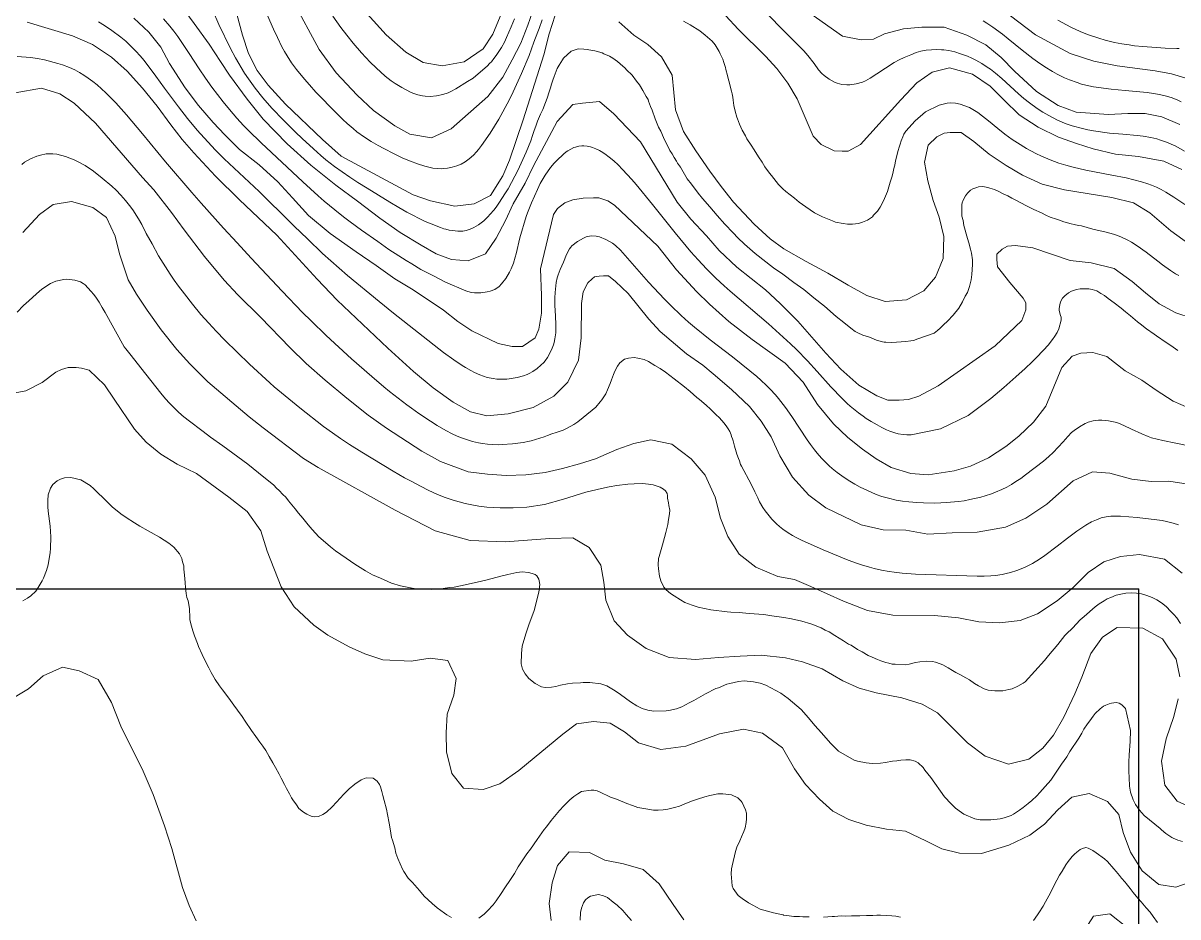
# Model space of a CAD drawing. Header units: metres. Extents: x 548946 to 557077, y 1838800 to 1845419.
# Drawn here: x 552323 to 553024, y 1843801 to 1844343 of the extents above; entities that cross this region are included whole.
import ezdxf

# ---------------------------------------------------------------- set-up
doc = ezdxf.new("R2010")
doc.units = ezdxf.units.M
doc.header["$LTSCALE"] = 28
for name, color, linetype, lineweight in [('1', 7, 'Continuous', 13), ('2', 7, 'Continuous', 13), ('60', 7, 'Continuous', 25)]:
    doc.layers.add(name, color=color, linetype=linetype, lineweight=lineweight)

msp = doc.modelspace()

# ---------------------------------------------------------------- linework, layer by layer
at = {"layer": '1'}
for points in [[(552466.39, 1844359.58), (552475.13, 1844339.44), (552477.42, 1844334.41), (552480.14, 1844328.84), (552481.74, 1844325.92), (552483.34, 1844323.25), (552486.02, 1844319.06), (552488.98, 1844314.92), (552493.87, 1844309.05), (552496.84, 1844305.62), (552500.79, 1844301.26), (552513.17, 1844288.48), (552517.18, 1844284.64), (552519.69, 1844282.35), (552523.27, 1844279.19), (552525.66, 1844277.25), (552530.21, 1844274.01), (552534.36, 1844271.35), (552538.5, 1844268.93), (552541.96, 1844267.04), (552548.2, 1844263.82), (552553.45, 1844261.31), (552558.11, 1844259.37), (552562.46, 1844257.81), (552566.82, 1844256.43), (552570.06, 1844255.59), (552571.7, 1844255.26), (552574.39, 1844254.92), (552576.86, 1844254.85)], [(552633.62, 1844354), (552629.36, 1844341.98), (552624.99, 1844330.97), (552619.88, 1844320.78), (552614.15, 1844310.39), (552605, 1844298.58), (552582.77, 1844278.99), (552570.84, 1844273.52), (552557.65, 1844275.73), (552548.61, 1844280.84), (552535.62, 1844290.24), (552525.86, 1844299.37), (552513.02, 1844313.02), (552502.68, 1844327.21), (552486.76, 1844356.64)], [(552418.34, 1844354.44), (552426.95, 1844343), (552436.07, 1844330.47), (552442.8, 1844319.83), (552448.37, 1844311.5), (552458.99, 1844297.09), (552468.84, 1844284.9), (552483.37, 1844269.91), (552497.67, 1844256.94), (552512.89, 1844244.85), (552525.91, 1844235.19), (552539.52, 1844224.84), (552551.92, 1844216.14), (552564.6, 1844208.37), (552573.64, 1844203.25), (552583.02, 1844199.71), (552593.22, 1844198.96), (552603.75, 1844203.24), (552610.1, 1844212.68), (552615.8, 1844223.33), (552620.4, 1844233.46), (552627.67, 1844246.08), (552632.75, 1844256.53), (552647.18, 1844283.38), (552656.7, 1844293.74), (552662.41, 1844294.69), (552672.87, 1844295.63), (552681.44, 1844288.09), (552697.62, 1844271.13), (552719.94, 1844234.62), (552728.3, 1844224.31), (552737.67, 1844214.1), (552745.35, 1844205.25), (552756.23, 1844195.22), (552773.46, 1844181.31), (552782.34, 1844173.1), (552793.06, 1844162.29), (552810.13, 1844142.98), (552819.19, 1844133.25), (552830.16, 1844123.62), (552841.15, 1844117.19), (552847.7, 1844114.48), (552854.71, 1844114.48), (552860.32, 1844114.83), (552866.63, 1844116.91), (552878.2, 1844123.16), (552912.92, 1844147.45), (552929.05, 1844162.72), (552931.5, 1844169.32), (552931.5, 1844173.48)], [(552621.52, 1844250.3), (552617.46, 1844242.7), (552615.47, 1844239.51), (552612.13, 1844234.45), (552610.07, 1844231.51), (552608.67, 1844229.76), (552606.45, 1844227.19), (552605.02, 1844225.61), (552602.69, 1844223.31), (552601.09, 1844221.95), (552599.4, 1844220.72), (552596.64, 1844219.16), (552594.27, 1844218.17), (552591.85, 1844217.42), (552589.91, 1844217.05), (552588.83, 1844216.96), (552586.85, 1844216.97), (552583.72, 1844217.31), (552581.67, 1844217.65), (552579.6, 1844218.13), (552578.44, 1844218.46), (552576.33, 1844219.21), (552570.65, 1844221.38), (552567.03, 1844222.87), (552555.95, 1844228.46), (552551.08, 1844231.25), (552545.71, 1844234.48), (552531.86, 1844243.01), (552526.29, 1844246.53), (552521.38, 1844249.79), (552512.11, 1844256.28), (552506.78, 1844260.29), (552503.76, 1844262.82), (552499.26, 1844266.82), (552492.41, 1844273.14), (552488.47, 1844276.91), (552480.9, 1844284.43), (552474.2, 1844291.45), (552471.23, 1844294.74), (552468.52, 1844297.9), (552463.88, 1844303.75), (552459.79, 1844309.36), (552457.51, 1844312.76), (552451.91, 1844322.18), (552448.97, 1844327.65), (552441.87, 1844342.23), (552437.93, 1844351.21)], [(552528.01, 1844353.02), (552543.42, 1844335.95), (552555.38, 1844325.53), (552565.83, 1844319.3), (552577.33, 1844317.29), (552590.65, 1844319.58), (552602.29, 1844327.58), (552608.19, 1844336.45), (552614.6, 1844352.05)], [(552998.92, 1844275.03), (552990.38, 1844275.8), (552982.23, 1844276.43), (552972.53, 1844277.8), (552969.07, 1844278.4), (552965.83, 1844279.13), (552959.57, 1844280.87), (552955.88, 1844282.13), (552953.6, 1844283.05), (552950.71, 1844284.35), (552945.44, 1844287.01), (552941.86, 1844289.1), (552938.29, 1844291.42), (552933.71, 1844294.71), (552930.34, 1844297.42), (552927.08, 1844300.24), (552916.96, 1844309.45), (552913.14, 1844312.81), (552910.07, 1844315.12), (552908.04, 1844316.52), (552904.76, 1844318.68), (552901.18, 1844320.73), (552898.64, 1844321.92), (552896, 1844323.02), (552891.88, 1844324.59), (552888.37, 1844325.67), (552884.67, 1844326.48), (552881.76, 1844326.89), (552880.22, 1844327.02), (552877.55, 1844327.1), (552874.25, 1844326.96), (552870.94, 1844326.64), (552867.78, 1844326.09), (552864.95, 1844325.24), (552861.7, 1844323.99), (552857.57, 1844322.25), (552854.56, 1844320.79), (552851.68, 1844319.17), (552841.16, 1844312.46), (552837.05, 1844309.7), (552834.19, 1844308.1), (552832.35, 1844307.38), (552828.56, 1844306.35), (552824.75, 1844305.77), (552822.86, 1844305.66), (552819.88, 1844305.86), (552817.05, 1844306.64), (552815.38, 1844307.36), (552812.16, 1844309.15), (552809.15, 1844311.33), (552807.76, 1844312.57), (552805.75, 1844314.9), (552803, 1844318.65), (552799.26, 1844323.41), (552796.8, 1844326.28), (552795.35, 1844327.83), (552790.44, 1844332.65), (552768.74, 1844354.69)], [(552325.68, 1844343.77), (552353.03, 1844335.38), (552365.17, 1844330.11), (552376.66, 1844322.58), (552386.22, 1844314.07), (552395.62, 1844303.62), (552404.43, 1844292.71), (552412.76, 1844281.49), (552419.68, 1844272.55), (552426.76, 1844264.39), (552439.91, 1844250.27), (552454.35, 1844236.04), (552477.06, 1844214.55), (552501.52, 1844187.76), (552513.74, 1844175.07), (552544.37, 1844145.91), (552560.07, 1844131.82), (552571.97, 1844121.91), (552584.12, 1844113.18), (552594.51, 1844107.46), (552604.53, 1844105.02), (552617.34, 1844106.1), (552632.65, 1844110.03), (552645.05, 1844116.96), (552653.57, 1844125.37), (552660.13, 1844138.78), (552661.72, 1844152.18), (552661.92, 1844173.05), (552662.92, 1844180.14), (552665.7, 1844185.66), (552668.29, 1844188.02), (552669.88, 1844189.2), (552672.67, 1844189.6), (552675.26, 1844189.8), (552678.24, 1844189.8), (552682.62, 1844186.45), (552690.18, 1844179.16), (552702.71, 1844163.6), (552709.68, 1844156.12), (552725.6, 1844142.53)], [(552943.51, 1844110.73), (552936.15, 1844101.17), (552927.27, 1844092.6), (552919.27, 1844086.3), (552908.78, 1844079.46), (552897.84, 1844074.36), (552888.04, 1844071.57), (552872.16, 1844069.24), (552861.7, 1844069.97), (552849.74, 1844073.72), (552840.7, 1844078.83), (552832.47, 1844084.68), (552823.45, 1844091.85), (552814.68, 1844100.19), (552805.14, 1844111.91), (552796.29, 1844125.37), (552785.37, 1844136.81), (552765.39, 1844151.3), (552751.21, 1844162.1), (552739.62, 1844172.69), (552731.7, 1844180.37), (552719.56, 1844193.45), (552708.18, 1844207.78), (552681.98, 1844232.76), (552677.8, 1844235.43), (552672.42, 1844237.2), (552669.13, 1844237.2), (552662.85, 1844236.91), (552656.58, 1844236.02), (552651.79, 1844234.24), (552647.31, 1844230.69), (552644.92, 1844227.14), (552637.11, 1844194.13), (552637.56, 1844177.91), (552637.62, 1844167.28), (552635.96, 1844157.62), (552633.73, 1844152.33), (552626.17, 1844147.04), (552619.93, 1844147.04), (552611.25, 1844148.81), (552595.43, 1844156.42), (552586.95, 1844162.24), (552578.1, 1844169.04), (552559.79, 1844181.29), (552548.63, 1844188.09), (552537.33, 1844196.14), (552525.1, 1844204.48), (552509.49, 1844215.5), (552496.18, 1844226.53), (552486.64, 1844237.1), (552477.59, 1844246.82), (552466.28, 1844257.19), (552454.44, 1844266.59), (552445.5, 1844275.3), (552438.36, 1844282.81), (552429.61, 1844293.21), (552421.47, 1844303.81), (552411.95, 1844318.73), (552406.71, 1844328.64), (552399.4, 1844337.67), (552390.24, 1844346.1)], [(552820.03, 1844115.45), (552813.12, 1844122.56), (552804.96, 1844131.89), (552799.01, 1844138.28), (552792.28, 1844145.15), (552788.72, 1844148.63), (552775.4, 1844160.74), (552752.12, 1844180.5), (552748.49, 1844183.71), (552743.49, 1844188.37), (552737.77, 1844194.07), (552732.64, 1844199.58), (552728.21, 1844204.52), (552718.64, 1844215.92), (552704.89, 1844233.18), (552695.08, 1844245.23), (552692.35, 1844248.37), (552686.85, 1844254.43), (552684.12, 1844257.22), (552681.44, 1844259.64), (552678.75, 1844261.81), (552676.03, 1844263.84), (552673.9, 1844265.25), (552672.72, 1844265.92), (552670.62, 1844266.95), (552668.52, 1844267.76), (552667.36, 1844268.11), (552665.28, 1844268.59), (552663.24, 1844268.81), (552662.14, 1844268.8), (552660.2, 1844268.53), (552658.31, 1844268), (552657.26, 1844267.62), (552655.39, 1844266.78), (552653.57, 1844265.73), (552652.61, 1844265.07), (552650.94, 1844263.71), (552646.83, 1844259.88), (552645.29, 1844258.28), (552643.15, 1844255.63), (552639.89, 1844250.95), (552638.01, 1844247.89), (552636.88, 1844245.78), (552635.2, 1844242.33), (552631.57, 1844234.07), (552629.16, 1844228.18), (552628.29, 1844225.85), (552624.44, 1844212.91), (552622.26, 1844203.29), (552621.72, 1844201.19), (552620.68, 1844197.64), (552619.29, 1844194.13), (552618.27, 1844192.11), (552615.99, 1844188.31), (552613.41, 1844184.92), (552611.98, 1844183.48), (552609.4, 1844181.66), (552606.52, 1844180.54), (552604.67, 1844180.07), (552600.87, 1844179.52), (552596.97, 1844179.49), (552594.98, 1844179.77), (552591.68, 1844180.81), (552579.46, 1844186.01), (552572.42, 1844189.65), (552567.96, 1844191.84), (552564.47, 1844193.77), (552558.87, 1844197.05), (552555.52, 1844199.07), (552551.02, 1844201.94), (552545.1, 1844205.89), (552538.23, 1844210.65), (552528.46, 1844217.62), (552521.63, 1844222.62), (552517.48, 1844225.74), (552512.34, 1844229.82), (552505.77, 1844235.21), (552502.08, 1844238.47), (552492.87, 1844246.79), (552467.63, 1844270.52), (552459.96, 1844277.96), (552456.93, 1844281.06), (552452.75, 1844285.56), (552448.33, 1844290.67), (552444.4, 1844295.48), (552437.67, 1844304.26), (552433.75, 1844309.76), (552429.92, 1844315.38), (552423.77, 1844324.76), (552416.92, 1844334.93), (552414.52, 1844338.16), (552412.07, 1844341.27), (552408.33, 1844345.73)], [(552621.18, 1844345.74), (552619.3, 1844340.86), (552616.49, 1844334.43), (552615.15, 1844331.65), (552613.4, 1844328.43), (552612.18, 1844326.5), (552610.15, 1844323.56), (552608.77, 1844321.62), (552607.26, 1844319.74), (552606.36, 1844318.76), (552604.57, 1844317.08), (552599.22, 1844312.36), (552596.13, 1844309.85), (552592.79, 1844307.65), (552585.57, 1844303.23), (552582.59, 1844301.59), (552580.91, 1844300.87), (552577.86, 1844299.89), (552573.96, 1844299.11), (552570.12, 1844298.73), (552567.14, 1844298.78), (552565.49, 1844298.99), (552562.52, 1844299.66), (552559.62, 1844300.64), (552558.09, 1844301.28), (552555.45, 1844302.58), (552552.89, 1844304.03), (552548.93, 1844306.42), (552546.47, 1844308.07), (552542.88, 1844310.87), (552537.25, 1844315.95), (552533.75, 1844319.42), (552528.41, 1844325.12), (552523.28, 1844331.03), (552519.54, 1844335.73), (552515.88, 1844340.56), (552511.08, 1844347.26)], [(552576.86, 1844254.85), (552578.19, 1844254.89), (552580.54, 1844255.13), (552583.45, 1844255.69), (552586.29, 1844256.49), (552588.97, 1844257.58), (552591.38, 1844259.02), (552593.75, 1844260.84), (552596.28, 1844263.1), (552598.28, 1844265.17), (552599.35, 1844266.43), (552601.22, 1844268.91), (552606.43, 1844276.42), (552609.19, 1844280.64), (552611.68, 1844284.96), (552618.08, 1844296.5), (552620.52, 1844301.43), (552625.58, 1844312.49), (552630.1, 1844323.47), (552631.63, 1844327.52), (552633.03, 1844331.54), (552635.34, 1844337.79), (552636.29, 1844339.9), (552638.09, 1844345.08)], [(552723.85, 1844344.34), (552727.9, 1844342.01), (552733.6, 1844338.38), (552736.97, 1844335.88), (552741.07, 1844332.26), (552743.02, 1844329.99), (552745.38, 1844325.98), (552746.04, 1844324.56), (552747.6, 1844321.35), (552748.33, 1844319.34), (552749.19, 1844316.15), (552749.41, 1844315.08), (552750.43, 1844311.42), (552750.85, 1844309.47), (552751.67, 1844306.68), (552752.18, 1844304.84), (552752.91, 1844301.94), (552753.31, 1844300.19), (552753.73, 1844298.24), (552753.93, 1844296.47), (552754.4, 1844293.24), (552755.2, 1844289.75), (552756.11, 1844286.16), (552756.53, 1844285.12), (552757.81, 1844281.77), (552759.31, 1844278.26), (552761.31, 1844274.7), (552762.1, 1844273), (552764.85, 1844269.03), (552766.56, 1844266.24), (552769.33, 1844262.07), (552771.5, 1844258.73), (552773.22, 1844255.94), (552776.05, 1844252.08), (552777.1, 1844250.71), (552781.41, 1844245.32), (552784.1, 1844242.64), (552785.88, 1844241.05), (552791.03, 1844236.96), (552793.99, 1844234.61), (552797.91, 1844231.67), (552803.3, 1844228.1), (552808.16, 1844225.67), (552814.12, 1844223.26), (552816, 1844222.48)], [(553026.05, 1844254.45), (553015.24, 1844259.36), (552999.79, 1844262.21), (552985.93, 1844263.56), (552972.23, 1844266.86), (552962.12, 1844270.06), (552951.28, 1844274.07), (552938.95, 1844279.96), (552927.32, 1844287.59), (552918.37, 1844296.31), (552909.83, 1844304.94), (552899.01, 1844312.15), (552885.25, 1844315.96), (552874.66, 1844313.33), (552865.26, 1844307), (552855.57, 1844296.54), (552831.13, 1844269.45), (552823.67, 1844265.39), (552819.94, 1844265.39), (552815.09, 1844265.76), (552807.26, 1844269.45), (552802.41, 1844274.62), (552797.61, 1844285.8), (552792.71, 1844297.28), (552787.03, 1844306.62), (552780.36, 1844315.6), (552773.62, 1844323.02), (552756.86, 1844339.55), (552749.41, 1844347.54)], [(552801, 1844348.81), (552820.31, 1844335.17), (552831.5, 1844332.96), (552838.96, 1844333.32), (552845.68, 1844336.65), (552857.24, 1844339.6), (552868.43, 1844340.71), (552876.63, 1844340.71), (552881.86, 1844340.71), (552895.66, 1844335.91), (552907.19, 1844329.98), (552916.41, 1844322.19)], [(552922.11, 1844347.55), (552937.28, 1844335.96), (552958.43, 1844324.67), (552972.67, 1844320.03), (552986.82, 1844317.29), (553009.85, 1844314.17), (553019.92, 1844312.38), (553032.53, 1844308.57)], [(553024.49, 1844327.65), (553023.04, 1844327.75), (553016.06, 1844327.93), (553002.42, 1844328.9), (552997.43, 1844329.46), (552994.25, 1844329.91), (552989.62, 1844330.65), (552985.19, 1844331.47), (552979.62, 1844332.75), (552975.68, 1844333.91), (552968.92, 1844336.32), (552964.47, 1844338.13), (552958.76, 1844340.76), (552950.86, 1844344.89)], [(552319.56, 1844322.8), (552327.57, 1844322.27), (552331.76, 1844321.73), (552336.14, 1844320.79)], [(552748.94, 1844221.16), (552744.14, 1844226.47), (552739.68, 1844231.66), (552735.34, 1844236.87), (552732.75, 1844240.07), (552728.54, 1844245.49), (552726.06, 1844248.74), (552721.93, 1844255.75), (552721.34, 1844256.58), (552720.15, 1844258.24), (552719.43, 1844259.35), (552718.07, 1844261.69), (552716.92, 1844263.85), (552715.58, 1844265.98), (552714.55, 1844268.06), (552712.9, 1844271.16), (552711.71, 1844273.71), (552709.97, 1844277.59), (552708.58, 1844280.13), (552707.04, 1844284.03), (552706.51, 1844285.17), (552704.72, 1844290.34), (552703.78, 1844292.53), (552702.61, 1844295.78), (552702.3, 1844296.74), (552701.18, 1844298.71), (552699.07, 1844302.35), (552696.98, 1844305.8), (552695.33, 1844308), (552692.63, 1844311.57), (552689.28, 1844314.78), (552688.35, 1844315.87), (552685.37, 1844318.42), (552683.71, 1844319.92), (552680.99, 1844321.9), (552678.86, 1844323.05), (552675.52, 1844324.46), (552674.35, 1844325.02), (552669.91, 1844326.41), (552668.6, 1844326.56), (552665.34, 1844327.18), (552663.33, 1844327.35), (552659.92, 1844327.56), (552655.7, 1844326.08), (552651, 1844321.95), (552650.32, 1844320.88), (552648.3, 1844317.66), (552647.15, 1844315.53), (552645.39, 1844310.85), (552644.57, 1844308.47), (552643.64, 1844306.17), (552643.1, 1844303.91), (552642.28, 1844301.53), (552641.02, 1844297.7), (552640.02, 1844295.09), (552638.42, 1844290.83), (552637.05, 1844287.98), (552635.25, 1844283.69), (552634.34, 1844281.19), (552632.89, 1844277.34), (552632.15, 1844275.07), (552631.14, 1844271.76), (552628.28, 1844264.83), (552623.22, 1844253.73), (552621.52, 1844250.3)], [(552916.41, 1844322.19), (552924.64, 1844314.04), (552937.84, 1844301.72), (552951, 1844293.1), (552962.09, 1844289.12), (552981.61, 1844287.64), (552993.44, 1844288.35), (553003.95, 1844288.28), (553014.05, 1844286.23), (553024.83, 1844281.58)], [(552336.14, 1844320.79), (552344.23, 1844318.68), (552347.03, 1844317.84), (552351.29, 1844316.22), (552354.53, 1844314.73), (552357.32, 1844313.23), (552359.94, 1844311.62), (552362.65, 1844309.79), (552365.37, 1844307.79), (552367.99, 1844305.66), (552373.28, 1844300.91), (552376.14, 1844298.11), (552379.28, 1844294.8), (552385.76, 1844287.57), (552395.54, 1844276.05), (552409.61, 1844259.06), (552425.58, 1844240.44), (552431.13, 1844233.85), (552444.6, 1844218.74), (552452.97, 1844209.81), (552461.43, 1844200.55), (552480.27, 1844180.51), (552492.63, 1844167.73), (552497.89, 1844162.48), (552506.92, 1844153.72), (552514.62, 1844146.56), (552522.43, 1844139.45), (552534.66, 1844128.75), (552542.04, 1844122.5), (552545.44, 1844119.73), (552555.94, 1844111.65), (552558.72, 1844109.56), (552563.18, 1844106.42), (552570.22, 1844101.65), (552574.31, 1844099.04), (552579.65, 1844095.99), (552583.44, 1844094.03), (552586.46, 1844092.64), (552589.6, 1844091.4), (552592.74, 1844090.32), (552595.73, 1844089.43), (552599.36, 1844088.59), (552601.75, 1844088.17), (552604.8, 1844087.78), (552607.74, 1844087.54), (552611.35, 1844087.46), (552613.79, 1844087.55), (552620.09, 1844087.99), (552623.25, 1844088.33), (552626.46, 1844088.81), (552630.34, 1844089.54), (552631.37, 1844089.77), (552639.3, 1844092.32), (552641.21, 1844093.04), (552643.97, 1844093.97), (552646.48, 1844094.88), (552650.68, 1844096.24), (552653.27, 1844097.53), (552657.26, 1844099.73), (552659.57, 1844101.24), (552662.87, 1844103.98), (552665.16, 1844105.74), (552668.46, 1844108.48), (552670.5, 1844110.21), (552673.25, 1844113.39)], [(552318.24, 1844300.9), (552334.2, 1844303.62), (552345.48, 1844300.18), (552354.08, 1844294.5), (552367.11, 1844282.54), (552395.61, 1844249.55), (552402.5, 1844242.01), (552413.17, 1844228.24), (552420.77, 1844217.84), (552433.14, 1844201.58), (552445.16, 1844187.2), (552453.49, 1844178.29), (552467.08, 1844164.73), (552485.22, 1844146.18), (552494.9, 1844136.65), (552506.29, 1844126.68), (552519.46, 1844115.77), (552532.42, 1844105.47), (552543.58, 1844097.52), (552565.05, 1844083.45), (552576.4, 1844077.19), (552593.12, 1844071.04), (552604.82, 1844069.56), (552616.18, 1844068.81), (552628.19, 1844069.16), (552639.93, 1844070.64), (552650.41, 1844073.12), (552660.6, 1844075.83), (552670.38, 1844078.87), (552683.43, 1844084.59), (552693.65, 1844088.2), (552703.9, 1844090.4), (552716.76, 1844087.77), (552728.4, 1844078.98), (552736.98, 1844068.95), (552742.99, 1844055.67), (552746.23, 1844042.97), (552750.71, 1844031.83), (552757.58, 1844021.09), (552767.7, 1844013.28), (552781.05, 1844007.5), (552791.12, 1844005.71), (552801.08, 1844001.47), (552820.93, 1843992.6), (552835.43, 1843986.83), (552850.87, 1843983.99)], [(552816, 1844222.48), (552820.59, 1844221.51), (552823.33, 1844221.13), (552826.21, 1844221.16), (552830.04, 1844221.7), (552832.35, 1844222.36), (552835.39, 1844223.71), (552838.35, 1844225.64), (552839.14, 1844226.63), (552841.53, 1844229.19), (552843.06, 1844231.56), (552845.21, 1844235.39), (552847.46, 1844240.93), (552849.1, 1844246.6), (552850.23, 1844249.81), (552850.49, 1844251.04), (552851.63, 1844255.85), (552851.89, 1844257.08), (552852.49, 1844259.64), (552854.07, 1844265.89), (552854.63, 1844267.95), (552855.21, 1844269.81), (552855.89, 1844271.78), (552856.8, 1844274.27), (552857.43, 1844275.74), (552858.6, 1844277.67), (552864.33, 1844283.85), (552870.67, 1844289.39), (552878.87, 1844293.45), (552883.84, 1844294.57), (552886.02, 1844294.73), (552888.84, 1844294.59), (552891.7, 1844293.99), (552894.52, 1844293.07), (552897.21, 1844291.92), (552900.34, 1844290.2), (552902.3, 1844288.89), (552905.22, 1844286.7), (552908.82, 1844283.83), (552914.4, 1844279.18), (552918.71, 1844275.87), (552923.2, 1844272.62), (552926.43, 1844270.48), (552931.89, 1844267.18), (552937.51, 1844264.16), (552941.03, 1844262.47), (552946.25, 1844260.23), (552951.55, 1844258.26), (552955.75, 1844257.01), (552960.22, 1844255.82), (552967.8, 1844254.02), (552983.54, 1844250.93), (552992.3, 1844249.31), (553001.6, 1844246.95), (553005.46, 1844245.75), (553007.78, 1844244.85), (553010.68, 1844243.57), (553013.58, 1844242.14), (553016.42, 1844240.61), (553021.21, 1844237.64), (553027.9, 1844233.09)], [(553027.74, 1844265.49), (553022.41, 1844268.41), (553019.62, 1844269.76), (553016.78, 1844270.95), (553013.23, 1844272.19), (553010.88, 1844272.88), (553007.21, 1844273.78), (553002.56, 1844274.63), (552998.92, 1844275.03)], [(552322.25, 1844257.49), (552323.92, 1844258.72), (552327.56, 1844260.73), (552331.49, 1844262.36), (552333.58, 1844263.03), (552337.21, 1844263.85), (552341.14, 1844263.93), (552343.65, 1844263.57), (552348.8, 1844262.18), (552354.01, 1844260.21), (552356.6, 1844259.04), (552360.76, 1844256.78), (552365.78, 1844253.37), (552371.12, 1844249.17), (552376.86, 1844244.24), (552379.54, 1844241.76), (552382.43, 1844238.82), (552385.24, 1844235.64), (552387.73, 1844232.54), (552389.64, 1844229.83), (552393.09, 1844224.5), (552395.16, 1844221), (552397.88, 1844215.59), (552401.52, 1844209.19), (552405.3, 1844202.03), (552412.35, 1844190.82), (552414.86, 1844187.19), (552417.48, 1844183.6), (552420.95, 1844178.98), (552425.91, 1844172.62), (552431.03, 1844166.42), (552435.74, 1844161.08)], [(552912.47, 1844242.19), (552909.58, 1844243.06), (552908.34, 1844243.51), (552906.3, 1844243.88), (552904.99, 1844244.02), (552902.83, 1844243.78), (552901.67, 1844243.45), (552899.38, 1844242.59), (552897.87, 1844241.82), (552896, 1844239.91), (552894.86, 1844238.48), (552893.47, 1844235.83), (552892.87, 1844234.17), (552892.7, 1844233.05), (552892.7, 1844226.08), (552893.41, 1844223.37), (552893.85, 1844220.33), (552896.04, 1844212.52), (552896.84, 1844209.92), (552897.88, 1844206.05), (552898.45, 1844203.63), (552899.01, 1844199.61), (552899.13, 1844196.83), (552898.99, 1844193.73), (552898.65, 1844190.6), (552898.22, 1844187.36), (552897.19, 1844183.36), (552896, 1844179.83), (552894.76, 1844177.6), (552892.98, 1844174.01), (552890.72, 1844170.26), (552887.41, 1844166.1), (552883.94, 1844162.42), (552881.61, 1844160.16), (552879.54, 1844158.23), (552877.82, 1844156.73), (552875.81, 1844155.11), (552866.04, 1844151.65), (552863.37, 1844150.71), (552861.76, 1844150.35), (552858.7, 1844150.02), (552850.08, 1844149.51), (552846.5, 1844149.56), (552845.51, 1844149.68), (552844.52, 1844149.86), (552840.96, 1844150.93), (552836.58, 1844152.58), (552832.55, 1844153.98), (552829.58, 1844155.25), (552827.99, 1844156.16), (552825.2, 1844158.22), (552821.14, 1844161.52), (552816.32, 1844165.18), (552809.24, 1844171.43), (552802.85, 1844176.48), (552796.74, 1844181.55), (552790.72, 1844185.81), (552784, 1844190.82), (552778.46, 1844194.71), (552767.21, 1844203.47), (552763.92, 1844206.29), (552760.75, 1844209.17), (552756.83, 1844212.92), (552753.87, 1844215.93), (552748.94, 1844221.16)], [(553024.27, 1844189.99), (553022.29, 1844191.15), (553019.31, 1844193.08), (553014.45, 1844196.5), (553011.45, 1844198.74), (553004.45, 1844204.19), (552999, 1844208.09), (552995.54, 1844210.29), (552993.25, 1844211.56), (552989.59, 1844213.33), (552987.15, 1844214.31), (552984.57, 1844215.2), (552980.14, 1844216.43), (552972.17, 1844218.21), (552965.21, 1844220.13), (552963.48, 1844220.43), (552960.83, 1844220.93), (552958.88, 1844221.4), (552954.55, 1844222.7), (552951.33, 1844223.82), (552950, 1844224.17), (552946.26, 1844225.54), (552943.63, 1844226.73), (552940.89, 1844228.01), (552936.27, 1844230.07), (552931.5, 1844232.61), (552925.87, 1844235.66), (552923.03, 1844237.02), (552920.49, 1844238.33), (552918.16, 1844239.46), (552914.68, 1844241.15), (552912.47, 1844242.19)], [(552931.5, 1844173.48), (552929.8, 1844176.42), (552921.82, 1844185.75), (552914.32, 1844195.35), (552913.97, 1844199.86), (552913.97, 1844202.98), (552917.13, 1844206.11), (552920.28, 1844207.84), (552925.19, 1844208.19), (552935.8, 1844206.83), (552958.46, 1844199.18), (552971.17, 1844197.81), (552985.15, 1844194.29), (552995.92, 1844186.43), (553004.01, 1844179.54), (553012.33, 1844172.94), (553022.44, 1844167.43), (553032.29, 1844164.2)], [(552319.55, 1844167.91), (552323.45, 1844171.97), (552326.5, 1844174.68), (552331.24, 1844178.96), (552334.4, 1844181.81), (552339.74, 1844185.16), (552343.07, 1844186.54), (552347.79, 1844187.7), (552349.51, 1844187.9), (552354.43, 1844187.34), (552358.04, 1844186.26), (552359.52, 1844185.31), (552360.75, 1844184.33), (552364.18, 1844180.49), (552366.02, 1844178.58), (552367.64, 1844176.4), (552369.29, 1844173.98), (552371.15, 1844170.7), (552372.89, 1844167.54), (552384.4, 1844146.74), (552385.35, 1844145.64), (552387.78, 1844142.66), (552397.53, 1844130.16), (552406.68, 1844118.63), (552409.6, 1844115.25), (552412, 1844112.64), (552414.36, 1844110.16), (552416.85, 1844107.71), (552419.64, 1844105.22), (552423.25, 1844102.25), (552432.34, 1844095.38), (552436.82, 1844092.07), (552444.23, 1844086.83), (552459.39, 1844075.67), (552465.96, 1844070.39), (552475.14, 1844062.83), (552476.94, 1844061.17), (552478.37, 1844059.59), (552480.75, 1844057.25), (552482.56, 1844055.59), (552484.18, 1844053.41), (552488.21, 1844048.64), (552490.27, 1844045.89), (552492.85, 1844042.94), (552496.06, 1844038.83), (552498.5, 1844036), (552502.61, 1844031.61), (552505.24, 1844029.3), (552509.66, 1844025.57), (552512.67, 1844023.17)], [(553023.76, 1844144.64), (553019.44, 1844147.54), (553016.53, 1844149.49), (553010.79, 1844153.52), (553009.27, 1844154.54), (553004.72, 1844157.81), (553000.79, 1844160.74), (552999.26, 1844161.96), (552994.96, 1844165.56), (552991.98, 1844168.1), (552989.24, 1844170.28), (552984.99, 1844173.48), (552981.4, 1844176.16), (552979.2, 1844177.9), (552977.06, 1844179.25), (552974.5, 1844180.75), (552971.72, 1844181.53), (552969.68, 1844181.89), (552966.58, 1844182.03), (552964.39, 1844181.98), (552962.25, 1844181.54), (552959.08, 1844180.48), (552957.3, 1844179.58), (552955.12, 1844177.73), (552953.79, 1844176.29), (552952.55, 1844174.05), (552952.05, 1844172.3), (552951.6, 1844170.16), (552951.76, 1844168.78), (552952.49, 1844165.88), (552952.82, 1844164.72), (552952.82, 1844162.93), (552951.42, 1844157.78), (552950.38, 1844155.57), (552949.14, 1844153.34), (552947.59, 1844151.17), (552944.98, 1844147.88), (552943.91, 1844146.76), (552943.13, 1844145.78), (552936.73, 1844139.07), (552935.29, 1844137.71), (552930.97, 1844133.63), (552925.46, 1844128.71), (552918.13, 1844122.19), (552910.24, 1844115.41), (552896.44, 1844105.11), (552879.61, 1844097.13), (552861.96, 1844093.53), (552859.21, 1844093.45), (552857.08, 1844093.59), (552853.92, 1844094.1), (552851.96, 1844094.61), (552848.94, 1844095.64), (552847.02, 1844096.45), (552844.09, 1844097.89), (552841.21, 1844099.47), (552837.53, 1844101.6), (552834.67, 1844103.43), (552832.81, 1844104.71), (552829.9, 1844106.88), (552824.99, 1844110.82), (552823.03, 1844112.52), (552820.03, 1844115.45)], [(552435.74, 1844161.08), (552440.19, 1844156.28), (552445.51, 1844150.82), (552460.39, 1844136.39), (552472.8, 1844125.06), (552475.53, 1844122.61), (552479.9, 1844118.88), (552491.01, 1844109.72), (552505.36, 1844098.56), (552510.74, 1844094.62), (552515.69, 1844091.23), (552521.16, 1844087.63), (552528.69, 1844082.84), (552547.69, 1844071.41), (552554.54, 1844067.46), (552558.88, 1844065.08), (552564.24, 1844062.25), (552569.35, 1844059.71), (552574.14, 1844057.51), (552578.57, 1844055.71), (552583.97, 1844053.84), (552587.68, 1844052.74), (552591.33, 1844051.77), (552596.45, 1844050.69), (552599.55, 1844050.19), (552604.48, 1844049.61), (552608.56, 1844049.3), (552612.55, 1844049.16), (552620.47, 1844049.21), (552628.74, 1844049.54), (552639.47, 1844051.17), (552651.01, 1844054.37), (552664.62, 1844058.62), (552673.95, 1844060.81), (552678.68, 1844061.97), (552683.32, 1844062.75), (552689.96, 1844063.51), (552693.78, 1844063.82), (552699, 1844063.92), (552702.52, 1844063.58), (552705.45, 1844063.04), (552709.71, 1844061.66), (552711.71, 1844060.52), (552712.95, 1844059.54), (552713.77, 1844057.77), (552714.16, 1844056.57), (552714.08, 1844055.06), (552714.77, 1844052.28), (552714.97, 1844050.56), (552715.42, 1844047.75), (552715.29, 1844045.62), (552714.7, 1844042.06), (552714.3, 1844039.03), (552712.97, 1844034.27), (552712.33, 1844031.21), (552711.09, 1844026.83), (552710.3, 1844023.88), (552709.03, 1844019.75), (552708.68, 1844018.46), (552708.5, 1844014.58), (552708.54, 1844012.1), (552709.15, 1844007.81), (552709.98, 1844004.92), (552711.91, 1844001.15), (552713.22, 1843999.44)], [(552673.25, 1844113.39), (552674.23, 1844114.62), (552676.67, 1844118.26), (552677.76, 1844120.75), (552679.19, 1844124.52), (552680.06, 1844126.74), (552681.31, 1844130), (552682.07, 1844132.07), (552683.83, 1844135.14), (552685.22, 1844137.17), (552688.08, 1844139.36), (552690.37, 1844140), (552693.81, 1844140.39), (552696.11, 1844139.91), (552699.94, 1844139.1), (552702.56, 1844137.91), (552706.45, 1844135.49), (552709.52, 1844133.72), (552712.78, 1844131.36), (552718.09, 1844127.36), (552724.36, 1844122.6), (552727.81, 1844119.63), (552731.95, 1844116.12), (552733.46, 1844114.92), (552737.59, 1844111.41), (552740.23, 1844109.1), (552743.46, 1844105.86), (552745.57, 1844103.73), (552748.15, 1844100.79), (552749.6, 1844098.97), (552750.81, 1844097.11), (552751.88, 1844095.37), (552752.6, 1844093.46), (552752.96, 1844092.5), (552753.51, 1844090.95), (552753.89, 1844089.75), (552754.75, 1844086.61), (552755.64, 1844083.22), (552756.19, 1844081.67), (552757.1, 1844079.16), (552757.65, 1844077.6), (552758.39, 1844075.44), (552758.89, 1844074.38), (552764.88, 1844063.44), (552767, 1844058.85), (552768.78, 1844055.17), (552769.96, 1844052.87), (552771.94, 1844049.42), (552773.35, 1844047.29), (552774.85, 1844045.24), (552777.36, 1844042.24), (552780.12, 1844039.44), (552782.04, 1844037.75), (552784.04, 1844036.17), (552787.24, 1844034), (552789.91, 1844032.41), (552792.59, 1844030.92), (552795.38, 1844029.5), (552808.48, 1844023.74), (552823.7, 1844017.52), (552828.68, 1844015.69), (552831.84, 1844014.63), (552836.57, 1844013.17), (552839.52, 1844012.36), (552843.96, 1844011.34)], [(552725.6, 1844142.53), (552735.55, 1844135.63), (552741.77, 1844130.48), (552752.99, 1844120.87), (552763.9, 1844110.59), (552770.82, 1844101.65), (552776.9, 1844092.23), (552782.31, 1844080.8), (552789.83, 1844067.7), (552799.79, 1844056.8), (552810.13, 1844049.27), (552831.56, 1844038.92), (552844.98, 1844035.84), (552858.59, 1844035.61), (552872.07, 1844033.18), (552886.71, 1844033.96), (552902.03, 1844034.44), (552919.11, 1844037.42), (552931.54, 1844042.94), (552944.28, 1844051.45), (552960.09, 1844065.56), (552972.01, 1844071.02), (552982.36, 1844070.16), (552995.84, 1844066.58), (553007.54, 1844065.1), (553018.14, 1844065.42), (553032.62, 1844063.11)], [(553030.21, 1844109.9), (553020.78, 1844113.94), (553010.55, 1844120.46), (553001.79, 1844126.5), (552991.65, 1844132.26), (552980.59, 1844140.86), (552972.17, 1844143.29), (552964.81, 1844142.94), (552959.55, 1844141.21), (552953.24, 1844134.26), (552943.51, 1844110.73)], [(552311.76, 1844117.77), (552324.68, 1844120.15), (552334.73, 1844125.27), (552342.97, 1844131.53), (552346.43, 1844133.07), (552350.4, 1844134.27), (552355.24, 1844134.27), (552358.52, 1844133.93), (552363.19, 1844132.56), (552372.57, 1844123.71), (552378.31, 1844115.02), (552390.77, 1844096.84), (552397.82, 1844088.94), (552406.73, 1844081.63), (552416.51, 1844075.71), (552428.3, 1844070.01), (552447.89, 1844055.6), (552459, 1844047.01), (552467.39, 1844035.29), (552471.11, 1844022.9), (552479.62, 1844001.2), (552487.67, 1843989.06), (552499.58, 1843977.99), (552508.09, 1843971.92), (552520.93, 1843964.94), (552530.53, 1843960.53), (552541.45, 1843956.91), (552558.57, 1843956.18), (552570.15, 1843958.02), (552580.7, 1843956.54), (552585.79, 1843945.59), (552584.51, 1843935.58), (552580.44, 1843924.1), (552579.84, 1843912.63), (552579.99, 1843901.24), (552583.29, 1843888.04), (552590.21, 1843879.1), (552602.22, 1843878.29), (552612.33, 1843881.76), (552623.83, 1843889.87), (552650.51, 1843911.88), (552658.9, 1843918.1), (552669.24, 1843919.54), (552679.33, 1843918.65), (552688.01, 1843913.36), (552696.47, 1843906.65), (552710, 1843902.56), (552725.15, 1843904.55), (552745.56, 1843912.01), (552760.22, 1843914.85), (552771.65, 1843912.44), (552783.79, 1843903.71), (552791.15, 1843890.97), (552797.76, 1843881.35), (552806.19, 1843872.58), (552814.34, 1843865.19), (552824.14, 1843860.16), (552834.67, 1843856.63), (552846.99, 1843854.2), (552858.52, 1843853.09), (552870.71, 1843847.31), (552880.51, 1843842.28), (552891.32, 1843839.68)], [(552322.97, 1843992.78), (552325.88, 1843994.41), (552327.91, 1843995.84), (552330.88, 1843998.67), (552332.32, 1844000.93), (552334.65, 1844004.99), (552335.48, 1844006.48), (552337.34, 1844011.09), (552338.34, 1844014.6), (552339.58, 1844022.02), (552339.71, 1844024.43), (552339.88, 1844031.64), (552339.44, 1844038.07), (552338.41, 1844047.13), (552338.2, 1844049.81), (552338.06, 1844053.68), (552338.37, 1844057.01), (552339.7, 1844061.15), (552341.24, 1844063.33), (552343.78, 1844065.61), (552345.85, 1844066.65), (552348.26, 1844067.42), (552352.13, 1844067.57), (552358.07, 1844066.25), (552363.76, 1844062.81), (552366.08, 1844060.78), (552368.24, 1844058.53), (552371.84, 1844054.95), (552374.52, 1844052.46), (552377.22, 1844049.78), (552382.49, 1844045.59), (552385.65, 1844043.26), (552390.7, 1844040.15), (552393.92, 1844038.12), (552398.95, 1844035.2), (552400.75, 1844034.31), (552405.97, 1844031.42), (552411.58, 1844027.67), (552414.55, 1844025.31), (552418.08, 1844021.33), (552419.4, 1844018.35), (552419.92, 1844016.44), (552420.57, 1844014.06), (552420.73, 1844011.92), (552421.1, 1844008.41), (552421.36, 1844003.83), (552421.56, 1844000.57), (552422.09, 1843997.31), (552422.45, 1843994.88), (552423.24, 1843992.86), (552424.11, 1843988.05), (552424.03, 1843986.14), (552424.21, 1843984.57), (552424.37, 1843981.39), (552424.86, 1843978.85), (552426.06, 1843974.5), (552427.1, 1843971.53), (552428.93, 1843966.85), (552429.53, 1843965.12), (552431.78, 1843960.29), (552433.36, 1843956.88), (552435.7, 1843952.15), (552437.13, 1843949.22), (552439.6, 1843945.12), (552442.24, 1843941.23), (552444.02, 1843938.74), (552447.89, 1843933.69), (552451.06, 1843929.56), (552453.11, 1843926.5), (552455.94, 1843922.64), (552457.86, 1843919.86), (552461.71, 1843914.12), (552464.33, 1843910.43), (552466.7, 1843907.1), (552468.48, 1843904.61), (552470.38, 1843902.04), (552472.49, 1843898.39), (552474.63, 1843894.54), (552476.15, 1843891.72), (552478.5, 1843887.7), (552479.69, 1843885.14), (552481.72, 1843881.38), (552482.89, 1843879.02), (552484.67, 1843875.63), (552486.04, 1843873.29), (552486.79, 1843871.98), (552488.92, 1843869.03), (552490.46, 1843866.92), (552493.23, 1843864.54), (552495.16, 1843863.36), (552497.9, 1843862.08), (552499.83, 1843861.8), (552502.41, 1843861.9), (552505.06, 1843863.2), (552507.09, 1843864.63), (552510.6, 1843867.92), (552513.18, 1843870.71), (552517.72, 1843875.52), (552521.03, 1843878.8), (552524.31, 1843881.57)], [(552843.96, 1844011.34), (552848.46, 1844010.56), (552851.53, 1844010.14), (552856.38, 1844009.61), (552864.53, 1844009.03), (552901.9, 1844007.81), (552906.11, 1844007.81), (552910.29, 1844007.98), (552912.98, 1844008.22), (552917.07, 1844008.78), (552919.62, 1844009.28), (552922.13, 1844009.9), (552925.96, 1844011.08), (552929.67, 1844012.53), (552931.96, 1844013.61), (552935.41, 1844015.46), (552939.74, 1844018.08), (552943.07, 1844020.36), (552950.5, 1844025.83), (552956.78, 1844030.72), (552962.47, 1844034.98), (552965.48, 1844037.12), (552967.86, 1844038.7), (552971.4, 1844040.7), (552974.28, 1844041.99), (552977.21, 1844043.01), (552980.17, 1844043.73), (552983.08, 1844044.09), (552986.01, 1844044.19), (552988.98, 1844044.07), (552998.95, 1844043.25), (553011.01, 1844041.95), (553014.24, 1844041.45), (553016.77, 1844040.96), (553020.78, 1844039.95), (553024.06, 1844038.9)], [(552512.67, 1844023.17), (552515.79, 1844020.92), (552519.05, 1844018.55), (552524.44, 1844014.94), (552530.88, 1844010.94), (552535.01, 1844008.55), (552539.85, 1844006.49), (552546.56, 1844003.4), (552552.08, 1844001.91), (552557.06, 1844000.86), (552561.37, 1844000.11), (552570.64, 1843999.68), (552575.09, 1843999.94), (552582.08, 1844000.86), (552584.54, 1844001.14), (552591.23, 1844002.53), (552595.73, 1844003.42), (552600.35, 1844004.45), (552604.71, 1844005.45), (552613.04, 1844007.77), (552617.16, 1844008.74), (552622.62, 1844009.99), (552625.82, 1844010.35), (552629.73, 1844009.93), (552631.91, 1844009.31), (552633.86, 1844008.66), (552634.81, 1844007.89), (552635.91, 1844005.9), (552636.16, 1844004.81), (552636.53, 1844002.74), (552635.94, 1843998.06), (552633.11, 1843986.91), (552629.99, 1843978.21), (552628.13, 1843972.77), (552625.99, 1843965.3), (552625.52, 1843960.76), (552625.35, 1843954.64), (552626.09, 1843951.37), (552627.66, 1843948.56), (552629.99, 1843945.59), (552633.83, 1843942.54), (552637.66, 1843940.61), (552639.95, 1843940.13), (552643.78, 1843940.44), (552646.35, 1843940.86), (552649.13, 1843941.55), (552653.39, 1843942.41), (552656.34, 1843942.75), (552661.28, 1843943.07), (552663, 1843943.26), (552666.86, 1843943.33), (552673.69, 1843942.37), (552677.19, 1843941.15), (552682.25, 1843938.25), (552685.51, 1843935.88), (552691.62, 1843931.47), (552695.37, 1843929.16), (552698.68, 1843927.43), (552702.15, 1843926.45), (552705.71, 1843925.87), (552713.17, 1843925.97), (552714.89, 1843926.17), (552719.61, 1843927.33), (552722.83, 1843928.57), (552727.3, 1843930.83), (552730.11, 1843932.39), (552734.2, 1843934.73), (552737.12, 1843936.43), (552743.37, 1843939.51), (552744.92, 1843940.06), (552750.16, 1843942.16), (552751.85, 1843942.6), (552757.07, 1843943.82), (552760.51, 1843944.21), (552766.16, 1843943.74), (552770.37, 1843942.85), (552773.63, 1843941.61), (552782.77, 1843936.8), (552787.37, 1843933.59), (552795.23, 1843926.9), (552799.68, 1843921.8), (552803.43, 1843917.25), (552807.44, 1843912.73), (552812.9, 1843906.38), (552817.8, 1843901.59), (552827.38, 1843896.21), (552829.32, 1843895.56), (552834.68, 1843894.43), (552838.21, 1843894.09), (552843.29, 1843894.3), (552846.24, 1843894.64), (552850.5, 1843895.5), (552853.2, 1843895.81), (552855.66, 1843896.09), (552858.61, 1843896.43), (552861.37, 1843896.24), (552864.32, 1843895.46), (552866.18, 1843894.43), (552869.12, 1843891.65), (552870.16, 1843890.15), (552873.78, 1843885.71)], [(552850.87, 1843983.99), (552876.01, 1843983.79), (552890.52, 1843982.38), (552902.95, 1843980.09), (552915.58, 1843979.49), (552928.11, 1843980.8), (552938.53, 1843984.94), (552950.56, 1843992.85), (552960.15, 1844000.87), (552969.36, 1844009.87), (552978.73, 1844016.45), (552988.87, 1844019.66), (553000.39, 1844020.85), (553015.58, 1844017.98), (553026.29, 1844009.47)], [(552713.22, 1843999.44), (552715.96, 1843997.26), (552718.13, 1843995.77), (552721.88, 1843993.46), (552724.56, 1843991.77), (552728.99, 1843990.04), (552732.6, 1843988.96), (552736.57, 1843988.04), (552740.26, 1843987.34), (552750.23, 1843986.12), (552752.5, 1843985.88), (552757.64, 1843985.6), (552763.68, 1843985.04), (552772.59, 1843984.44), (552777.4, 1843983.75), (552784.61, 1843982.71), (552789.32, 1843981.87), (552795.58, 1843980.47), (552800.99, 1843978.85), (552802.69, 1843978.18), (552807.37, 1843976.47), (552809.77, 1843975), (552812.13, 1843974.03), (552815.63, 1843971.69), (552820.86, 1843968.43), (552823.95, 1843966.42), (552825.51, 1843965.85), (552829.43, 1843963.18), (552832.08, 1843961.74), (552835.81, 1843959.68), (552838.3, 1843958.59), (552841.44, 1843957.21), (552843.52, 1843956.45), (552846.5, 1843955.43), (552848.31, 1843954.88), (552850.36, 1843954.37), (552852.11, 1843954.32), (552858.36, 1843954.04), (552860.69, 1843954.43), (552864.56, 1843955.38), (552867.13, 1843955.79), (552871.06, 1843956.24), (552874.83, 1843955.93), (552876.75, 1843955.52), (552879.59, 1843954.61), (552881.04, 1843953.9), (552884.35, 1843952.16), (552887.04, 1843950.48), (552889.03, 1843949.34), (552891.41, 1843948.11), (552895, 1843946.16), (552897.27, 1843944.8), (552900.39, 1843942.54), (552902.67, 1843941.18), (552906.11, 1843939.34), (552908.69, 1843938.64), (552912.59, 1843938.21), (552917.46, 1843938.15), (552919.39, 1843938.62), (552921.22, 1843938.95), (552923.16, 1843939.42), (552926.6, 1843940.94), (552929.87, 1843942.8), (552931.15, 1843943.57), (552942.75, 1843956.57)], [(552942.75, 1843956.57), (552945.29, 1843959.71), (552950.87, 1843966.23), (552955.22, 1843971.7), (552956.14, 1843972.72), (552959.72, 1843976.2), (552964.52, 1843981.24), (552966.8, 1843983.35), (552973.61, 1843989.1), (552975.93, 1843990.87), (552978.89, 1843992.81), (552980.89, 1843993.89), (552982.96, 1843994.84), (552986.25, 1843996.12), (552989.11, 1843996.9), (552992.22, 1843997.37), (552995.41, 1843997.54), (552998.55, 1843997.42), (553001.69, 1843996.95), (553004.89, 1843996.04), (553008.03, 1843994.8), (553011.01, 1843993.32), (553013.83, 1843991.5), (553016.51, 1843989.28), (553019.53, 1843986.31), (553021.31, 1843984.39), (553022.99, 1843982.4), (553025.37, 1843979.03)], [(552314.19, 1843932.15), (552326.31, 1843939.31), (552335.39, 1843947.26), (552346.96, 1843952.56), (552357.08, 1843950.26), (552368.57, 1843945.04), (552376.83, 1843931.13), (552382.44, 1843916.78), (552388.48, 1843904.41), (552395.27, 1843890.96), (552401.93, 1843875.33), (552408.85, 1843856.26), (552413.37, 1843842.56), (552419.81, 1843818.83), (552423.86, 1843808.02), (552428.14, 1843798.64)], [(552873.78, 1843885.71), (552876.17, 1843882.25), (552879.6, 1843877.29), (552882.1, 1843873.96), (552886.07, 1843869.69), (552888.87, 1843867.02), (552892.4, 1843864.43), (552893.88, 1843863.48), (552900.55, 1843860.64), (552903.86, 1843860.02), (552908.73, 1843859.95), (552910.23, 1843859.88), (552915.88, 1843860.52), (552918.42, 1843861.19), (552922.49, 1843862.65), (552924.01, 1843863.45), (552927.72, 1843865.86), (552929.9, 1843867.48), (552932.87, 1843869.81), (552935.02, 1843871.68), (552938.18, 1843874.53), (552940.06, 1843876.61), (552943.27, 1843880.09), (552946.57, 1843883.96), (552951.16, 1843890.58), (552953.17, 1843893.68), (552954.67, 1843895.84), (552956.27, 1843898.14), (552958.26, 1843901.48), (552959.86, 1843903.78), (552962.09, 1843907.15), (552963.56, 1843909.56), (552965.46, 1843912.51), (552966.68, 1843914.89), (552968.8, 1843918.13), (552970.33, 1843920.04), (552972.26, 1843922.75), (552973.56, 1843924.4), (552976.48, 1843927.22), (552978.66, 1843928.84), (552980.08, 1843929.5), (552982.1, 1843930.35), (552983.43, 1843930.63), (552986.25, 1843931.08), (552988.16, 1843930.67), (552989.77, 1843929.61), (552992.02, 1843927.38), (552995.04, 1843914.03), (552994.79, 1843907.53), (552994.11, 1843899.36), (552993.99, 1843894.99), (552993.9, 1843889.25), (552994.07, 1843885.53), (552994.42, 1843880.34), (552994.95, 1843876.79), (552996.6, 1843872.13), (552997.92, 1843869.29), (553000.45, 1843865.72), (553003.16, 1843862.67), (553012.88, 1843854.63), (553013.74, 1843853.79), (553016.42, 1843851.61), (553020.1, 1843849.27), (553020.88, 1843848.87), (553023.68, 1843847.69), (553026.61, 1843846.91)], [(552524.31, 1843881.57), (552528.2, 1843884.21), (552531.35, 1843885.46), (552535.46, 1843885.24), (552537.88, 1843883.32), (552539.29, 1843881.48), (552539.95, 1843880.06), (552540.68, 1843877.15), (552541.37, 1843874.64), (552542.1, 1843871.73), (552543.61, 1843866.41), (552544.27, 1843863.19), (552545.28, 1843857.92), (552545.86, 1843854.59), (552546.66, 1843849.3), (552547.15, 1843847.66), (552548.59, 1843842.93), (552549.25, 1843839.72), (552550.43, 1843836.46), (552553.25, 1843830.09), (552554.11, 1843828.7), (552556.77, 1843824.61), (552559.28, 1843821.9), (552563.63, 1843817.01), (552566.51, 1843813.65), (552571.3, 1843809.31), (552574.39, 1843806.67), (552578.87, 1843803.29), (552580.27, 1843802.35), (552582.95, 1843800.76)], [(552599.57, 1843800.27), (552602.78, 1843802.73), (552604.94, 1843804.78), (552608.22, 1843808.44), (552610.14, 1843810.86), (552613.12, 1843815.29), (552615.43, 1843818.65), (552618.74, 1843823.72), (552621.2, 1843827.49), (552623.56, 1843831.35), (552628.74, 1843839.23), (552630.9, 1843842.17), (552634.91, 1843848.12), (552639.23, 1843854), (552640.62, 1843855.76), (552643.48, 1843859.58), (552648.47, 1843865.64), (552651.13, 1843868.54), (552654.91, 1843872.16), (552657.29, 1843874.03), (552659.58, 1843875.79), (552661.83, 1843877.05), (552667.72, 1843877.92), (552669.32, 1843877.9), (552671.47, 1843877.45), (552672.83, 1843876.91), (552679.47, 1843873.78), (552682.5, 1843872.63), (552684.05, 1843872.11), (552689.4, 1843869.83), (552692.74, 1843868.61), (552696.16, 1843867.5), (552699.62, 1843866.9), (552705.62, 1843865.89), (552708.42, 1843865.81), (552711.49, 1843866.07), (552714.25, 1843866.38), (552718.32, 1843867.45), (552721.31, 1843868.29), (552724.66, 1843869.57), (552729.14, 1843871.38), (552732.2, 1843872.53), (552736.64, 1843873.83), (552739.84, 1843874.7), (552744.52, 1843875.63), (552747.7, 1843875.8), (552752.95, 1843875.2), (552756.77, 1843873.24), (552758.68, 1843871.37), (552759.27, 1843870.54), (552761.48, 1843866.1), (552761.92, 1843863.95), (552761.91, 1843860.56), (552761.88, 1843858.26), (552761.14, 1843855.08), (552760.3, 1843852.89), (552758.88, 1843849.54), (552757.95, 1843847.23), (552756.19, 1843843.44), (552755.3, 1843840.74), (552753.2, 1843832.02), (552752.9, 1843830.29), (552752.76, 1843827.18), (552753.2, 1843819.85), (552753.97, 1843818.34), (552756.96, 1843813.99)], [(552933.87, 1843850.7), (552942.73, 1843857.23), (552950.94, 1843866.11), (552959.29, 1843873.73), (552969.94, 1843875.84), (552981.11, 1843871.1), (552987.91, 1843863.17), (552990.45, 1843852.19), (552995.02, 1843840.28), (553001.95, 1843829.04), (553012.12, 1843820.72), (553022.42, 1843819.21), (553033.4, 1843822.9)], [(552891.32, 1843839.68), (552904.53, 1843839.52), (552921.24, 1843844.64), (552933.87, 1843850.7)], [(552643.59, 1843798.99), (552642.29, 1843809.22), (552644.19, 1843821.73), (552647.33, 1843832.34), (552654.47, 1843840.47), (552666.81, 1843840.09), (552676.05, 1843835.51), (552687.33, 1843833.21), (552699.37, 1843829.85), (552709.07, 1843821.23), (552717.44, 1843808.61), (552723.88, 1843799.35)], [(552936.02, 1843798.86), (552938.61, 1843802.35), (552939.38, 1843803.53), (552941.9, 1843807.62), (552943.41, 1843810.18), (552945.39, 1843813.8), (552946.71, 1843816.15), (552948.74, 1843820.27), (552951.94, 1843826.33), (552953.44, 1843828.89), (552955.81, 1843832.56), (552957.16, 1843834.71), (552959.52, 1843837.67), (552960.96, 1843839.03), (552962.4, 1843840.4), (552964.52, 1843841.94), (552965.94, 1843842.6), (552967.78, 1843843.11), (552969.31, 1843842.78), (552972.16, 1843841.41), (552974.23, 1843839.95), (552979.14, 1843836.23), (552980.92, 1843834.63), (552984.81, 1843830.29), (552986.31, 1843828.56), (552988.26, 1843826.29), (552989.56, 1843824.55), (552991.74, 1843822.1), (552992.33, 1843821.27), (552994.77, 1843818.26), (552996.64, 1843815.88), (552999.43, 1843812.4), (553001.39, 1843810.13), (553004.49, 1843806.6), (553006.8, 1843803.87), (553008.77, 1843801.4)], [(552756.96, 1843813.99), (552759.27, 1843812.16), (552763.15, 1843809.61), (552765.92, 1843808.13), (552770.37, 1843805.85), (552774.82, 1843804.46), (552778.41, 1843803.57), (552783.21, 1843802.63), (552784.15, 1843802.24), (552784.37, 1843802.06), (552786.39, 1843801.89), (552789.32, 1843801.53), (552790.64, 1843801.38), (552791.95, 1843801.23), (552793.05, 1843801.26), (552794.14, 1843801.28), (552796.25, 1843801.22), (552798.15, 1843801.14), (552800.06, 1843801.06)], [(552966.04, 1843791.35), (552972.44, 1843801.44), (552982.39, 1843802.96), (552993.1, 1843794.46)], [(552808.75, 1843800.96), (552814, 1843801.26), (552815.29, 1843801.31), (552819.34, 1843801.67), (552822.15, 1843801.59), (552825.72, 1843801.8), (552829.42, 1843801.73), (552830.71, 1843801.78), (552834.89, 1843801.85), (552838.57, 1843801.98), (552841.04, 1843802.16), (552843.23, 1843802.21), (552846.65, 1843802), (552850.18, 1843801.71), (552852.69, 1843801.5), (552855.45, 1843800.92)], [(553008.77, 1843801.4), (553011.39, 1843797.71)]]:
    msp.add_lwpolyline(points, dxfattribs=at)
at = {"layer": '2'}
for points in [[(552585.07, 1844232.11), (552570.36, 1844235.29), (552559.8, 1844239.08), (552516.01, 1844262.37), (552504.84, 1844272.62), (552482.28, 1844293.99), (552471.86, 1844305.48), (552465.2, 1844314.46), (552459.93, 1844324.62), (552456.21, 1844335.85), (552447.3, 1844368.91)], [(552584.39, 1844138.93), (552578.27, 1844143.39), (552547.93, 1844167.16), (552539.08, 1844174.28), (552519.95, 1844190.06), (552504.74, 1844203.5), (552495.65, 1844212.29), (552487.5, 1844220), (552479.21, 1844228.27), (552472.75, 1844234.5), (552466.24, 1844240.93), (552445.08, 1844260.92), (552439.84, 1844266.11), (552435.11, 1844271.05), (552428.79, 1844278.16), (552422.94, 1844285.27), (552417.36, 1844292.38), (552408.83, 1844303.72), (552403.66, 1844310.9), (552396.51, 1844320.43), (552394.11, 1844323.35), (552391.61, 1844326.11), (552389.93, 1844327.82), (552385.35, 1844332.11), (552382.32, 1844334.63), (552376.91, 1844338.56), (552372.46, 1844341.66), (552368.95, 1844343.86)], [(552645.99, 1844347.86), (552642.29, 1844336.54), (552638.98, 1844323.99), (552626.47, 1844284.51), (552618.12, 1844260.11), (552614.1, 1844250.42), (552606.61, 1844238.67), (552596.82, 1844233.58), (552585.07, 1844232.11)], [(553030.33, 1844209.21), (553019.43, 1844217.18), (553006.77, 1844228.16), (552996.74, 1844234.05), (552983.54, 1844237.41), (552954.97, 1844241.95), (552941.38, 1844245.39), (552929.46, 1844250.94), (552919.58, 1844256.73), (552909.29, 1844263.75), (552899.96, 1844271.39), (552892.31, 1844276.84), (552888.96, 1844276.84), (552885.6, 1844276.84), (552881.87, 1844276.47), (552877.39, 1844274.25), (552872.17, 1844269.08), (552869.9, 1844258.72), (552871.96, 1844247.43), (552875.23, 1844235.63), (552878.95, 1844225.55), (552881.72, 1844213.7), (552881.31, 1844200.46), (552876.6, 1844189.03), (552869.6, 1844180.79), (552858.97, 1844175.22), (552846.12, 1844174.39), (552835.09, 1844177.86), (552823.74, 1844184.12), (552811.37, 1844191.42), (552798.14, 1844198.48), (552784.56, 1844206.28), (552776.44, 1844212.27), (552766.57, 1844221.26), (552754.16, 1844234.57), (552746.53, 1844244.07), (552739.7, 1844253.41), (552731.25, 1844265.64), (552723.87, 1844277.48), (552718.91, 1844290.62), (552716.9, 1844311.53), (552710.36, 1844322.69), (552702.07, 1844330.2), (552693.62, 1844335.76), (552684.48, 1844343.94)], [(552905.54, 1844344.52), (552907.86, 1844343.07), (552911.48, 1844340.64), (552917.27, 1844336.39), (552920.74, 1844333.66), (552929.15, 1844326.8), (552935.79, 1844321.65), (552938.58, 1844319.6)], [(552938.58, 1844319.6), (552943.09, 1844316.63), (552947.63, 1844313.88), (552950.47, 1844312.22), (552953.33, 1844310.7), (552954.95, 1844309.94), (552957.95, 1844308.71), (552962.53, 1844307.1), (552965.31, 1844306.21), (552969.64, 1844305.1), (552972.54, 1844304.58), (552983.26, 1844303.07), (552991.71, 1844302.36), (553005.07, 1844301.02), (553008.94, 1844300.47), (553012.62, 1844299.8), (553016.9, 1844298.82), (553020.26, 1844297.75), (553023.64, 1844296.43), (553025.8, 1844295.48)], [(552666.63, 1844025.06), (552656.6, 1844030.96), (552642.68, 1844030.52), (552615.62, 1844028.57), (552594.39, 1844029.34), (552573.09, 1844035.23), (552548.84, 1844047.82), (552502.06, 1844073.72), (552493.24, 1844079.12), (552468.83, 1844097.59), (552460.23, 1844104.42), (552435.14, 1844125.5), (552424.28, 1844136.43), (552416.35, 1844145.26), (552406.92, 1844157.12), (552398.39, 1844168.95), (552391.89, 1844178.71), (552386.91, 1844187.49), (552381.52, 1844203.27), (552379.01, 1844214), (552373.63, 1844225.17), (552365.37, 1844231.27), (552352.51, 1844235.05), (552341.33, 1844233.13), (552333.05, 1844227.06), (552323.03, 1844216.17)], [(552897.5, 1844054.13), (552894.12, 1844053.51), (552890.55, 1844053.03), (552883.34, 1844052.36), (552879.8, 1844052.15), (552876.28, 1844052.05), (552869.36, 1844052.11), (552865.33, 1844052.32), (552860.41, 1844052.77), (552856.56, 1844053.25), (552852.77, 1844053.88), (552848.05, 1844054.98), (552844.04, 1844056.14), (552840.69, 1844057.29), (552837.54, 1844058.59), (552831, 1844061.74), (552827.69, 1844063.5), (552824.74, 1844065.25), (552821.34, 1844067.48), (552816.92, 1844070.64), (552813.9, 1844073.06), (552812.09, 1844074.66), (552809.28, 1844077.43), (552807.5, 1844079.33), (552804.9, 1844082.31), (552803.29, 1844084.31), (552800.81, 1844087.64), (552798.84, 1844090.47), (552789.52, 1844104.54), (552785.61, 1844110.07), (552781.37, 1844115.53), (552779.6, 1844117.62), (552776.4, 1844121.05), (552774.15, 1844123.3), (552770.6, 1844126.68), (552768.18, 1844128.84), (552764.01, 1844132.35), (552753.55, 1844140.67), (552739.86, 1844151.15), (552730.44, 1844158.67), (552726.74, 1844161.74), (552722.27, 1844165.79), (552716.01, 1844171.79), (552712.21, 1844175.73), (552702.57, 1844186.11), (552685.47, 1844205.44), (552682.59, 1844208.23), (552680.69, 1844209.63), (552676.72, 1844211.9), (552672.72, 1844213.53), (552671.73, 1844213.81), (552670.78, 1844214.02), (552667.74, 1844214.17), (552664.81, 1844213.43), (552663.01, 1844212.67), (552659.43, 1844210.65), (552656.12, 1844207.99), (552655.37, 1844207.16), (552654.7, 1844206.3), (552652.87, 1844202.88), (552651.04, 1844198.26), (552649.03, 1844193.76), (552647.64, 1844190.43), (552647.11, 1844188.73), (552646.55, 1844185.92), (552645.91, 1844179.85), (552645.69, 1844176.49), (552645.72, 1844172.02), (552646.2, 1844165.36), (552646.35, 1844160.33), (552646.34, 1844157.55), (552646.23, 1844155.33), (552645.78, 1844151.72), (552645.28, 1844149.37), (552644.92, 1844148.11), (552644.11, 1844145.92), (552643.13, 1844143.77), (552641.27, 1844140.39), (552639.86, 1844138.33), (552639, 1844137.29), (552637.3, 1844135.61), (552634.91, 1844133.69), (552632.29, 1844131.92), (552630.12, 1844130.7), (552628.89, 1844130.13), (552626.61, 1844129.29), (552622.94, 1844128.29), (552620.48, 1844127.78), (552618, 1844127.4), (552616.64, 1844127.27), (552614.22, 1844127.16), (552610.55, 1844127.3), (552608.23, 1844127.55), (552604.69, 1844128.25), (552602.44, 1844128.94), (552600.22, 1844129.77), (552596.91, 1844131.28), (552594.83, 1844132.37), (552591.58, 1844134.23), (552589.51, 1844135.51), (552584.39, 1844138.93)], [(553031.43, 1844086.57), (553022.4, 1844088.3), (553014.52, 1844089.92), (553011.11, 1844090.73), (553007.74, 1844091.69), (553005.61, 1844092.42), (553001.77, 1844093.96), (552995.52, 1844096.82), (552990.85, 1844099.19), (552987.68, 1844100.55), (552985.67, 1844101.15), (552981.6, 1844101.96), (552977.53, 1844102.35), (552975.52, 1844102.36), (552972.32, 1844102.01), (552969.29, 1844101.09), (552968.4, 1844100.72), (552967.49, 1844100.3), (552964.05, 1844098.35), (552960.79, 1844096.05), (552959.24, 1844094.77), (552956.93, 1844092.41), (552954.21, 1844089.28), (552951.15, 1844085.93), (552948.09, 1844082.78), (552945.39, 1844080.28), (552942.11, 1844077.54), (552931.34, 1844069.12), (552928.42, 1844067.04), (552925.48, 1844065.07), (552922.7, 1844063.33), (552919.87, 1844061.75), (552916.82, 1844060.27), (552913.02, 1844058.61), (552910.66, 1844057.65), (552906.85, 1844056.35), (552904.23, 1844055.64), (552897.5, 1844054.13)], [(553024.99, 1843946.6), (553022.59, 1843957.47), (553014.4, 1843969.72), (553002.51, 1843976.18), (552986.96, 1843976.57), (552978.01, 1843970.81), (552970.97, 1843960.78), (552965.42, 1843946.56), (552961.21, 1843936.34), (552954.62, 1843922.26), (552948.2, 1843911.28), (552941.78, 1843903.5), (552933.21, 1843896.75), (552920.87, 1843893.67), (552906.86, 1843898.6), (552896.06, 1843906.71), (552877.84, 1843924.87), (552868.52, 1843930.2), (552856.16, 1843934.04), (552840.72, 1843936.88), (552830.39, 1843939.8), (552820.54, 1843944.18), (552807.92, 1843951.44), (552796.01, 1843955.85), (552785.74, 1843958.26), (552770.84, 1843959.75), (552758.08, 1843959.31), (552744.98, 1843958.45), (552731.15, 1843957.25), (552715.12, 1843958.49), (552701.19, 1843963.81), (552689.89, 1843971.87), (552681.71, 1843980.67), (552676.69, 1843993.16), (552675.44, 1844004.04), (552673.61, 1844014.46), (552666.63, 1844025.06)], [(553036.88, 1843865.2), (553023.36, 1843871.33), (553015.85, 1843880.98), (553013.81, 1843895.48), (553016.6, 1843909.12), (553021.19, 1843922.72), (553023.94, 1843933.41)], [(552661.13, 1843799.16), (552661.26, 1843803.83), (552661.91, 1843806.37), (552663.16, 1843809.65), (552664.38, 1843811.41), (552665.75, 1843812.7), (552667.35, 1843813.65), (552670.12, 1843814.34), (552672.19, 1843814.58), (552675.32, 1843813.8), (552677.61, 1843812.83), (552681.06, 1843810.09), (552683.47, 1843808.18), (552686.88, 1843804.96), (552688.97, 1843802.44), (552692.32, 1843798.93)]]:
    msp.add_lwpolyline(points, dxfattribs=at)
at = {"layer": '60'}
for p in [(550000, 1844000), (553000, 1843000)]:
    msp.add_line(p, (553000, 1844000), dxfattribs=at)

doc.saveas('drawing.dxf')
